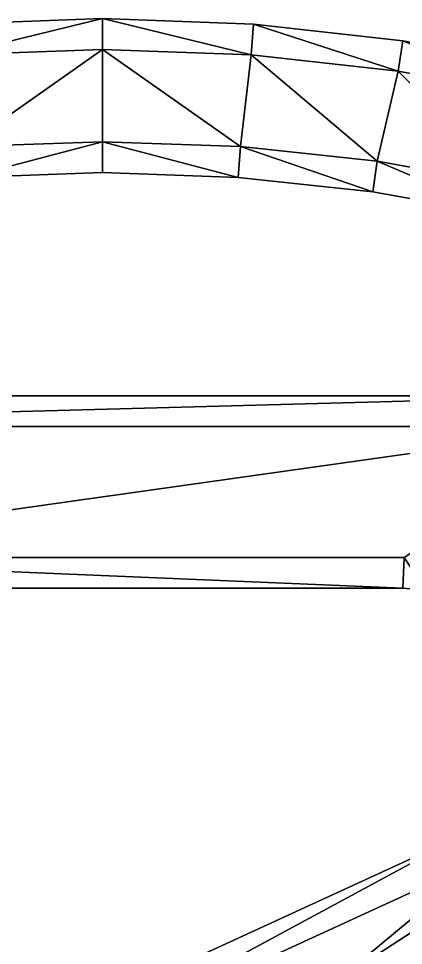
# Model space of a CAD drawing. Extents: x -5.2 to 5.3, y -3.2 to 4.2.
# Drawn here: x -0.172 to 1.077, y 1.24 to 4.25 of the extents above; entities that cross this region are included whole.
import ezdxf

# ---------------------------------------------------------------- set-up
doc = ezdxf.new("R2010")
doc.units = 0

msp = doc.modelspace()

# ---------------------------------------------------------------- linework, layer by layer
for points in [[(0.1, 4.25, 0.3), (0.1, 4.25, 0.3), (-0.390086, 4.231943, -0.3), (-0.390086, 4.231943, 0.3)], [(0.1, 4.25, 0.3), (0.1, 4.25, 0.3), (0.1, 4.25, -0.3), (-0.390086, 4.231943, -0.3)], [(0.1, 4.25, 0.3), (0.1, 4.25, 0.3), (-0.390086, 4.231943, 0.3), (-0.382706, 4.132147, 0.4)], [(-0.390086, 4.231943, -0.3), (-0.390086, 4.231943, -0.3), (0.1, 4.25, -0.3), (-0.382706, 4.132147, -0.4)], [(0.1, 4.149932, 0.4), (0.1, 4.149932, 0.4), (0.1, 4.25, 0.3), (-0.382706, 4.132147, 0.4)], [(0.1, 4.25, -0.3), (0.1, 4.25, -0.3), (0.1, 4.149932, -0.4), (-0.382706, 4.132147, -0.4)], [(0.590086, 4.231943, -0.3), (0.590086, 4.231943, -0.3), (0.1, 4.25, 0.3), (0.590086, 4.231943, 0.3)], [(0.1, 4.25, -0.3), (0.1, 4.25, -0.3), (0.1, 4.25, 0.3), (0.590086, 4.231943, -0.3)], [(0.1, 4.25, 0.3), (0.1, 4.25, 0.3), (0.1, 4.149932, 0.4), (0.582706, 4.132147, 0.4)], [(0.590086, 4.231943, 0.3), (0.590086, 4.231943, 0.3), (0.1, 4.25, 0.3), (0.582706, 4.132147, 0.4)], [(0.1, 4.25, -0.3), (0.1, 4.25, -0.3), (0.590086, 4.231943, -0.3), (0.582706, 4.132147, -0.4)], [(0.1, 4.149932, -0.4), (0.1, 4.149932, -0.4), (0.1, 4.25, -0.3), (0.582706, 4.132147, -0.4)], [(0.590086, 4.231943, 0.3), (0.590086, 4.231943, 0.3), (0.582706, 4.132147, 0.4), (1.060671, 4.078972, 0.4)], [(0.582706, 4.132147, -0.4), (0.582706, 4.132147, -0.4), (0.590086, 4.231943, -0.3), (1.060671, 4.078972, -0.4)], [(1.075452, 4.177945, -0.3), (1.075452, 4.177945, -0.3), (0.590086, 4.231943, 0.3), (1.075452, 4.177945, 0.3)], [(0.590086, 4.231943, -0.3), (0.590086, 4.231943, -0.3), (0.590086, 4.231943, 0.3), (1.075452, 4.177945, -0.3)], [(1.075452, 4.177945, 0.3), (1.075452, 4.177945, 0.3), (0.590086, 4.231943, 0.3), (1.060671, 4.078972, 0.4)], [(0.590086, 4.231943, -0.3), (0.590086, 4.231943, -0.3), (1.075452, 4.177945, -0.3), (1.060671, 4.078972, -0.4)], [(1.075452, 4.177945, 0.3), (1.075452, 4.177945, 0.3), (1.060671, 4.078972, 0.4), (1.5292, 3.990952, 0.4)], [(1.060671, 4.078972, -0.4), (1.060671, 4.078972, -0.4), (1.075452, 4.177945, -0.3), (1.5292, 3.990952, -0.4)], [(1.551423, 4.088526, -0.3), (1.551423, 4.088526, -0.3), (1.075452, 4.177945, 0.3), (1.551423, 4.088526, 0.3)], [(1.075452, 4.177945, -0.3), (1.075452, 4.177945, -0.3), (1.075452, 4.177945, 0.3), (1.551423, 4.088526, -0.3)], [(1.551423, 4.088526, 0.3), (1.551423, 4.088526, 0.3), (1.075452, 4.177945, 0.3), (1.5292, 3.990952, 0.4)], [(1.075452, 4.177945, -0.3), (1.075452, 4.177945, -0.3), (1.551423, 4.088526, -0.3), (1.5292, 3.990952, -0.4)], [(0.1, 4.149932, 0.4), (0.1, 4.149932, 0.4), (-0.382706, 4.132147, 0.4), (-0.348185, 3.834161, 0.4)], [(-0.382706, 4.132147, -0.4), (-0.382706, 4.132147, -0.4), (0.1, 4.149932, -0.4), (-0.348185, 3.834161, -0.4)], [(0.1, 3.850063, 0.4), (0.1, 3.850063, 0.4), (0.1, 4.149932, 0.4), (-0.348185, 3.834161, 0.4)], [(0.1, 4.149932, -0.4), (0.1, 4.149932, -0.4), (0.1, 3.850063, -0.4), (-0.348185, 3.834161, -0.4)], [(0.582706, 4.132147, 0.4), (0.582706, 4.132147, 0.4), (0.1, 4.149932, 0.4), (0.548185, 3.834161, 0.4)], [(0.1, 4.149932, 0.4), (0.1, 4.149932, 0.4), (0.1, 3.850063, 0.4), (0.548185, 3.834161, 0.4)], [(0.1, 4.149932, -0.4), (0.1, 4.149932, -0.4), (0.582706, 4.132147, -0.4), (0.548185, 3.834161, -0.4)], [(0.1, 3.850063, -0.4), (0.1, 3.850063, -0.4), (0.1, 4.149932, -0.4), (0.548185, 3.834161, -0.4)], [(0.582706, 4.132147, 0.4), (0.582706, 4.132147, 0.4), (0.548185, 3.834161, 0.4), (0.992152, 3.786598, 0.4)], [(0.548185, 3.834161, -0.4), (0.548185, 3.834161, -0.4), (0.582706, 4.132147, -0.4), (0.992152, 3.786598, -0.4)], [(1.060671, 4.078972, 0.4), (1.060671, 4.078972, 0.4), (0.582706, 4.132147, 0.4), (0.992152, 3.786598, 0.4)], [(0.582706, 4.132147, -0.4), (0.582706, 4.132147, -0.4), (1.060671, 4.078972, -0.4), (0.992152, 3.786598, -0.4)], [(1.060671, 4.078972, 0.4), (1.060671, 4.078972, 0.4), (0.992152, 3.786598, 0.4), (1.427721, 3.707801, 0.4)], [(0.992152, 3.786598, -0.4), (0.992152, 3.786598, -0.4), (1.060671, 4.078972, -0.4), (1.427721, 3.707801, -0.4)], [(1.5292, 3.990952, 0.4), (1.5292, 3.990952, 0.4), (1.060671, 4.078972, 0.4), (1.427721, 3.707801, 0.4)], [(1.060671, 4.078972, -0.4), (1.060671, 4.078972, -0.4), (1.5292, 3.990952, -0.4), (1.427721, 3.707801, -0.4)], [(0.1, 3.850063, 0.4), (0.1, 3.850063, 0.4), (-0.348185, 3.834161, 0.4), (-0.341077, 3.73435, 0.3)], [(-0.348185, 3.834161, -0.4), (-0.348185, 3.834161, -0.4), (0.1, 3.850063, -0.4), (-0.341077, 3.73435, -0.3)], [(0.1, 3.75, 0.3), (0.1, 3.75, 0.3), (0.1, 3.850063, 0.4), (-0.341077, 3.73435, 0.3)], [(0.1, 3.850063, -0.4), (0.1, 3.850063, -0.4), (0.1, 3.75, -0.3), (-0.341077, 3.73435, -0.3)], [(0.1, 3.850063, 0.4), (0.1, 3.850063, 0.4), (0.1, 3.75, 0.3), (0.541077, 3.73435, 0.3)], [(0.548185, 3.834161, 0.4), (0.548185, 3.834161, 0.4), (0.1, 3.850063, 0.4), (0.541077, 3.73435, 0.3)], [(0.1, 3.850063, -0.4), (0.1, 3.850063, -0.4), (0.548185, 3.834161, -0.4), (0.541077, 3.73435, -0.3)], [(0.1, 3.75, -0.3), (0.1, 3.75, -0.3), (0.1, 3.850063, -0.4), (0.541077, 3.73435, -0.3)], [(0.548185, 3.834161, 0.4), (0.548185, 3.834161, 0.4), (0.541077, 3.73435, 0.3), (0.977906, 3.687552, 0.3)], [(0.541077, 3.73435, -0.3), (0.541077, 3.73435, -0.3), (0.548185, 3.834161, -0.4), (0.977906, 3.687552, -0.3)], [(0.992152, 3.786598, 0.4), (0.992152, 3.786598, 0.4), (0.548185, 3.834161, 0.4), (0.977906, 3.687552, 0.3)], [(0.548185, 3.834161, -0.4), (0.548185, 3.834161, -0.4), (0.992152, 3.786598, -0.4), (0.977906, 3.687552, -0.3)], [(0.992152, 3.786598, 0.4), (0.992152, 3.786598, 0.4), (0.977906, 3.687552, 0.3), (1.406281, 3.610056, 0.3)], [(0.977906, 3.687552, -0.3), (0.977906, 3.687552, -0.3), (0.992152, 3.786598, -0.4), (1.406281, 3.610056, -0.3)], [(1.427721, 3.707801, 0.4), (1.427721, 3.707801, 0.4), (0.992152, 3.786598, 0.4), (1.406281, 3.610056, 0.3)], [(0.992152, 3.786598, -0.4), (0.992152, 3.786598, -0.4), (1.427721, 3.707801, -0.4), (1.406281, 3.610056, -0.3)], [(-0.341077, 3.73435, -0.3), (-0.341077, 3.73435, -0.3), (0.1, 3.75, 0.3), (-0.341077, 3.73435, 0.3)], [(0.1, 3.75, -0.3), (0.1, 3.75, -0.3), (0.1, 3.75, 0.3), (-0.341077, 3.73435, -0.3)], [(0.1, 3.75, 0.3), (0.1, 3.75, 0.3), (0.1, 3.75, -0.3), (0.541077, 3.73435, 0.3)], [(0.1, 3.75, -0.3), (0.1, 3.75, -0.3), (0.541077, 3.73435, -0.3), (0.541077, 3.73435, 0.3)], [(0.541077, 3.73435, 0.3), (0.541077, 3.73435, 0.3), (0.541077, 3.73435, -0.3), (0.977906, 3.687552, 0.3)], [(0.541077, 3.73435, -0.3), (0.541077, 3.73435, -0.3), (0.977906, 3.687552, -0.3), (0.977906, 3.687552, 0.3)], [(0.977906, 3.687552, 0.3), (0.977906, 3.687552, 0.3), (0.977906, 3.687552, -0.3), (1.406281, 3.610056, 0.3)], [(0.977906, 3.687552, -0.3), (0.977906, 3.687552, -0.3), (1.406281, 3.610056, -0.3), (1.406281, 3.610056, 0.3)], [(1.725, 3.025, -0.5), (1.725, 3.025, -0.5), (-2.325, 3.025, 0.5), (1.725, 3.025, 0.5)], [(1.725, 3.025, -0.5), (1.725, 3.025, -0.5), (-2.325, 3.025, -0.5), (-2.325, 3.025, 0.5)], [(1.725, 3.025, 0.5), (1.725, 3.025, 0.5), (-2.325, 3.025, 0.5), (-1.97632, 2.925, 0.6)], [(-2.325, 3.025, -0.5), (-2.325, 3.025, -0.5), (1.725, 3.025, -0.5), (-1.97632, 2.925, -0.6)], [(1.725, 3.025, 0.5), (1.725, 3.025, 0.5), (-1.97632, 2.925, 0.6), (1.720634, 2.925, 0.6)], [(-1.97632, 2.925, -0.6), (-1.97632, 2.925, -0.6), (1.725, 3.025, -0.5), (1.720634, 2.925, -0.6)], [(1.720634, 2.925, 0.6), (1.720634, 2.925, 0.6), (-1.97632, 2.925, 0.6), (-1.29632, 2.5, 0.6)], [(-1.97632, 2.925, -0.6), (-1.97632, 2.925, -0.6), (1.720634, 2.925, -0.6), (-1.29632, 2.5, -0.6)], [(1.720634, 2.925, 0.6), (1.720634, 2.925, 0.6), (-1.29632, 2.5, 0.6), (1.079366, 2.5, 0.6)], [(-1.29632, 2.5, -0.6), (-1.29632, 2.5, -0.6), (1.720634, 2.925, -0.6), (1.079366, 2.5, -0.6)], [(-1.29632, 2.5, 0.6), (-1.29632, 2.5, 0.6), (-1.325, 2.4, 0.5), (1.075, 2.4, 0.5)], [(-1.325, 2.4, -0.5), (-1.325, 2.4, -0.5), (-1.29632, 2.5, -0.6), (1.075, 2.4, -0.5)], [(1.079366, 2.5, 0.6), (1.079366, 2.5, 0.6), (-1.29632, 2.5, 0.6), (1.075, 2.4, 0.5)], [(-1.29632, 2.5, -0.6), (-1.29632, 2.5, -0.6), (1.079366, 2.5, -0.6), (1.075, 2.4, -0.5)], [(1.079366, 2.5, 0.6), (1.079366, 2.5, 0.6), (1.075, 2.4, 0.5), (1.1488, 2.393543, 0.5)], [(1.075, 2.4, -0.5), (1.075, 2.4, -0.5), (1.079366, 2.5, -0.6), (1.1488, 2.393543, -0.5)], [(-1.325, 2.4, 0.5), (-1.325, 2.4, 0.5), (1.075, 2.4, -0.5), (1.075, 2.4, 0.5)], [(-1.325, 2.4, -0.5), (-1.325, 2.4, -0.5), (1.075, 2.4, -0.5), (-1.325, 2.4, 0.5)], [(1.075, 2.4, 0.5), (1.075, 2.4, 0.5), (1.1488, 2.393543, -0.5), (1.1488, 2.393543, 0.5)], [(1.075, 2.4, 0.5), (1.075, 2.4, 0.5), (1.075, 2.4, -0.5), (1.1488, 2.393543, -0.5)], [(1.979688, 1.469799, 0.6), (1.979688, 1.469799, 0.6), (2.474618, 2.175, 0.6), (0.861104, 1.125, 0.6)], [(2.474618, 2.175, 0.6), (2.474618, 2.175, 0.6), (1.337443, 1.519832, 0.6), (0.861104, 1.125, 0.6)], [(2.474618, 2.175, -0.6), (2.474618, 2.175, -0.6), (1.979688, 1.469799, -0.6), (0.861104, 1.125, -0.6)], [(1.337443, 1.519832, -0.6), (1.337443, 1.519832, -0.6), (2.474618, 2.175, -0.6), (0.861104, 1.125, -0.6)], [(1.2875, 1.606939, 0.5), (1.2875, 1.606939, 0.5), (-0.525, 0.775, -0.5), (-0.525, 0.775, 0.5)], [(1.2875, 1.606939, 0.5), (1.2875, 1.606939, 0.5), (1.2875, 1.606939, -0.5), (-0.525, 0.775, -0.5)], [(-0.067417, 0.875, 0.6), (-0.067417, 0.875, 0.6), (1.2875, 1.606939, 0.5), (-0.525, 0.775, 0.5)], [(1.2875, 1.606939, -0.5), (1.2875, 1.606939, -0.5), (-0.067417, 0.875, -0.6), (-0.525, 0.775, -0.5)], [(1.337443, 1.519832, 0.6), (1.337443, 1.519832, 0.6), (1.2875, 1.606939, 0.5), (-0.067417, 0.875, 0.6)], [(1.2875, 1.606939, -0.5), (1.2875, 1.606939, -0.5), (1.337443, 1.519832, -0.6), (-0.067417, 0.875, -0.6)], [(0.861104, 1.125, 0.6), (0.861104, 1.125, 0.6), (1.337443, 1.519832, 0.6), (-0.067417, 0.875, 0.6)], [(1.337443, 1.519832, -0.6), (1.337443, 1.519832, -0.6), (0.861104, 1.125, -0.6), (-0.067417, 0.875, -0.6)], [(1.525, 1.225, 0.5), (1.525, 1.225, 0.5), (1.979688, 1.469799, 0.6), (0.861104, 1.125, 0.6)], [(1.979688, 1.469799, -0.6), (1.979688, 1.469799, -0.6), (1.525, 1.225, -0.5), (0.861104, 1.125, -0.6)]]:
    msp.add_3dface(points)

doc.saveas('drawing.dxf')
